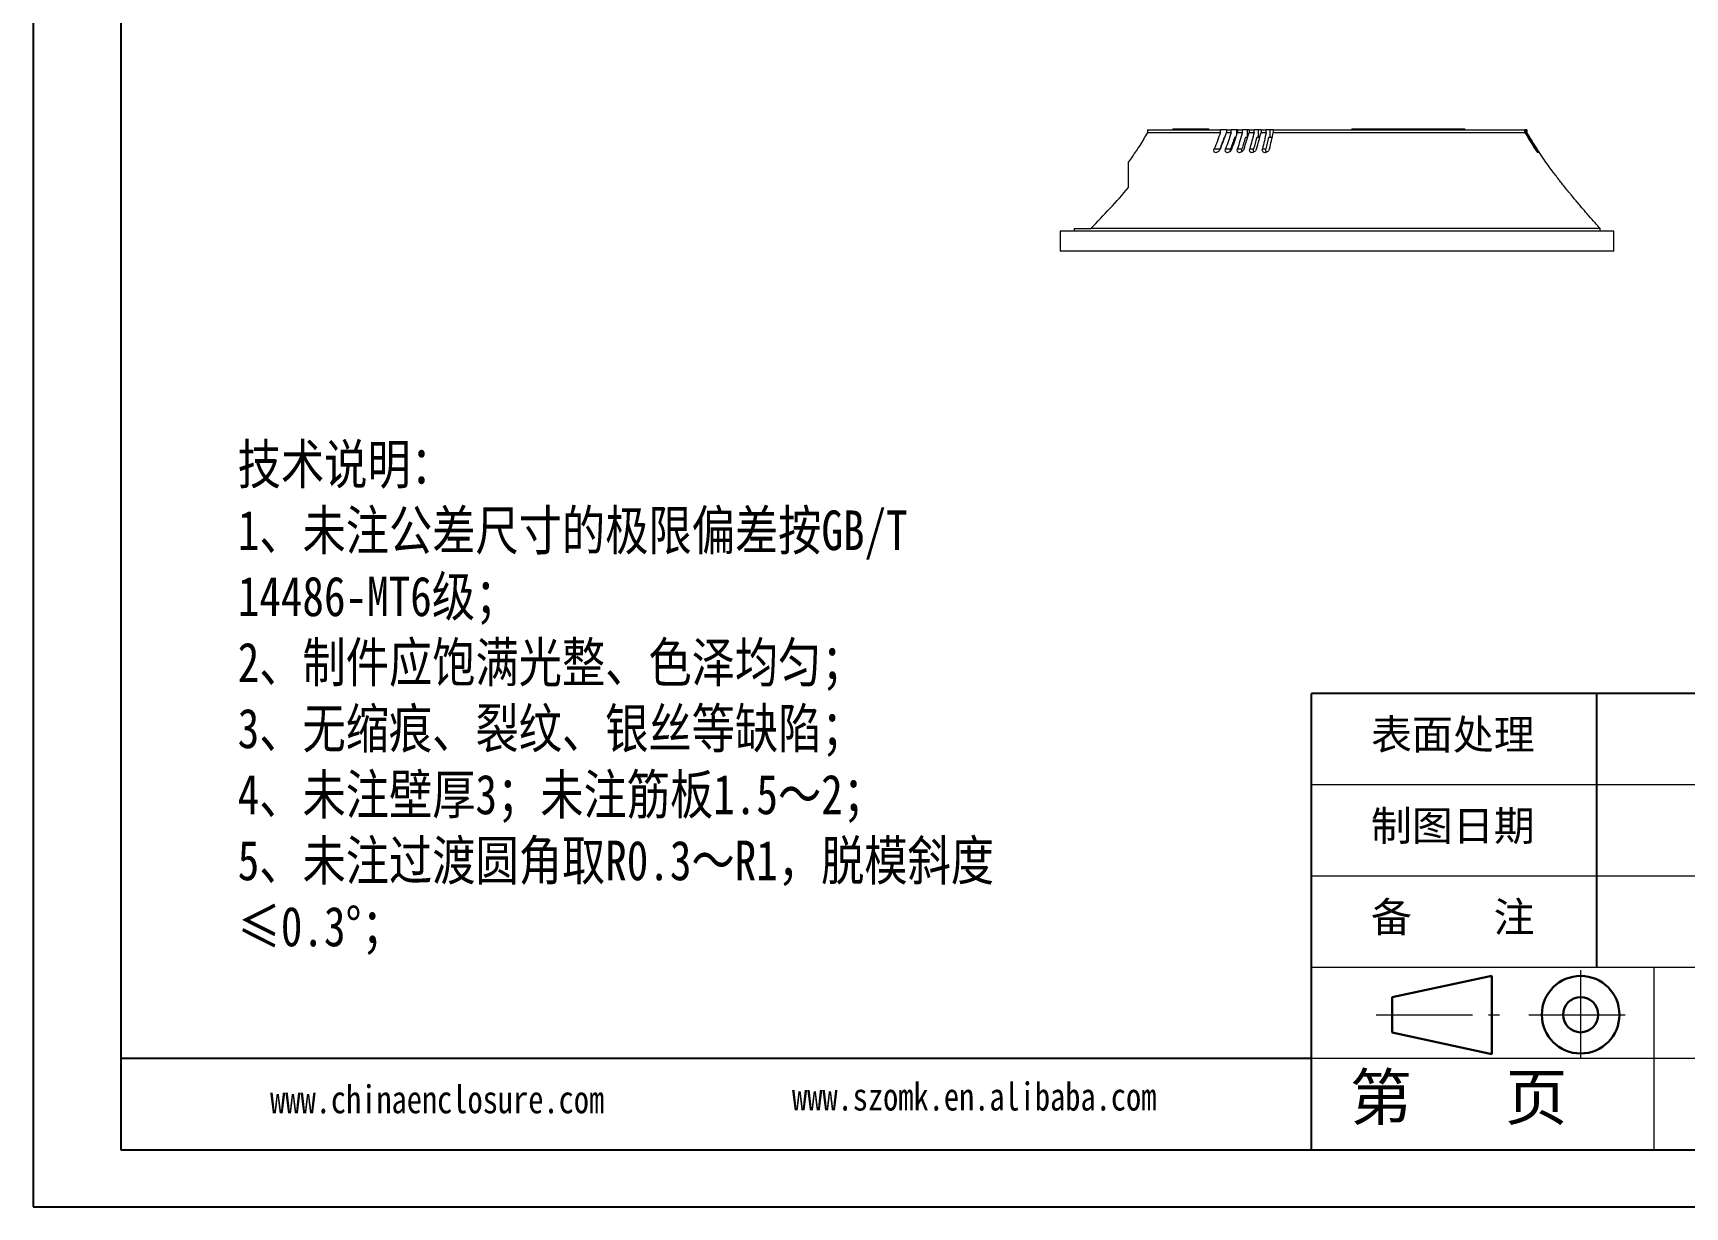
# Model space of a CAD drawing. Header units: inches. Extents: x 1184 to 3641, y 573 to 1047.
# Drawn here: x 1184.2 to 1510.9, y 573 to 805.2 of the extents above; entities that cross this region are included whole.
import ezdxf

# ---------------------------------------------------------------- set-up
doc = ezdxf.new("R2010")
doc.units = ezdxf.units.IN
doc.linetypes.add('CENTER2', pattern=[28.575, 19.05, -3.175, 3.175, -3.175])
doc.layers.add('文字', color=81, linetype='Continuous')
for name, color, linetype, lineweight in [('粗实线', 7, 'Continuous', 30), ('细实线', 3, 'Continuous', 9), ('细点划线', 2, 'CENTER2', 9)]:
    doc.layers.add(name, color=color, linetype=linetype, lineweight=lineweight)
doc.styles.get("Standard").update_dxf_attribs({"font": 'txt', "bigfont": 'gbcbig.shx'})
doc.styles.add('宋体', font='', dxfattribs={"width": 0.8, "height": 3.5})
doc.styles.get('宋体').set_extended_font_data('SimSun')

msp = doc.modelspace()

# ---------------------------------------------------------------- linework, layer by layer
for p, q in [((1184.236, 1047.012), (1184.236, 572.957)), ((1201.584, 1035.725), (1201.584, 584.244)), ((1184.236, 792.427), (1184.236, 572.957)), ((1572.509, 674.54), (1437.065, 674.54)), ((1437.065, 584.244), (1437.065, 674.54)), ((1493.5, 620.362), (1493.5, 674.54)), ((1437.065, 602.303), (1201.584, 602.303)), ((1201.584, 584.244), (1843.398, 584.244)), ((1184.236, 572.957), (1854.685, 572.957)), ((1184.236, 572.957), (1494.629, 572.957))]:
    msp.add_line(p, q)
at = {"color": 7, "linetype": 'Continuous', "lineweight": 15}
for p, q in [((1404.659, 786.069), (1404.659, 785.569)), ((1404.659, 786.069), (1419.089, 786.069)), ((1404.661, 785.569), (1419.089, 785.569)), ((1409.659, 786.269), (1409.659, 786.069)), ((1409.659, 786.269), (1411.44, 786.269)), ((1411.44, 786.269), (1411.44, 786.069)), ((1411.44, 786.269), (1416.789, 786.269)), ((1416.789, 786.069), (1416.789, 786.269)), ((1419.089, 785.569), (1419.089, 786.069)), ((1420.29, 786.069), (1419.089, 786.069)), ((1419.911, 784.569), (1419.8, 784.569)), ((1420.29, 786.069), (1420.29, 785.569)), ((1420.29, 786.069), (1421.207, 786.069)), ((1420.29, 785.569), (1421.207, 785.569)), ((1421.207, 785.569), (1421.207, 786.069)), ((1422.326, 786.069), (1421.207, 786.069)), ((1422.124, 784.569), (1421.853, 784.569)), ((1422.326, 785.155), (1422.326, 786.069)), ((1422.468, 786.069), (1422.326, 786.069)), ((1422.468, 786.069), (1422.468, 785.569)), ((1422.468, 786.069), (1423.428, 786.069)), ((1422.468, 785.569), (1423.428, 785.569)), ((1423.428, 785.569), (1423.428, 786.069)), ((1424.428, 786.069), (1423.428, 786.069)), ((1424.428, 784.569), (1424.005, 784.569)), ((1424.428, 784.569), (1424.428, 786.069)), ((1424.742, 786.069), (1424.428, 786.069)), ((1424.742, 786.069), (1424.742, 785.569)), ((1424.742, 786.069), (1425.739, 786.069)), ((1424.742, 785.569), (1425.739, 785.569)), ((1425.739, 785.569), (1425.739, 786.069)), ((1426.616, 786.069), (1425.739, 786.069)), ((1426.616, 784.569), (1426.246, 784.569)), ((1426.616, 784.569), (1426.616, 786.069)), ((1427.101, 786.069), (1426.616, 786.069)), ((1426.829, 784.569), (1426.616, 784.569)), ((1427.101, 786.069), (1427.101, 785.569)), ((1427.101, 786.069), (1428.131, 786.069)), ((1427.101, 785.569), (1428.131, 785.569)), ((1428.131, 785.569), (1428.131, 786.069)), ((1428.88, 786.069), (1428.131, 786.069)), ((1428.88, 784.569), (1428.564, 784.569)), ((1428.88, 784.569), (1428.88, 786.069)), ((1429.534, 786.069), (1428.88, 786.069)), ((1429.301, 784.569), (1428.88, 784.569)), ((1429.534, 786.069), (1429.534, 785.569)), ((1429.534, 786.069), (1479.297, 786.069)), ((1429.534, 785.569), (1479.297, 785.569)), ((1445.058, 786.269), (1445.058, 786.069)), ((1445.058, 786.269), (1447.286, 786.269)), ((1447.286, 786.269), (1447.286, 786.069)), ((1447.286, 786.269), (1448.531, 786.269)), ((1448.531, 786.269), (1448.531, 786.069)), ((1448.531, 786.269), (1452.124, 786.269)), ((1452.124, 786.269), (1452.124, 786.069)), ((1452.124, 786.269), (1466.707, 786.269)), ((1466.707, 786.269), (1466.707, 786.069)), ((1466.707, 786.269), (1467.38, 786.269)), ((1467.38, 786.069), (1467.38, 786.269)), ((1479.297, 785.569), (1479.297, 786.069)), ((1479.475, 786.069), (1479.297, 786.069)), ((1479.475, 786.069), (1479.475, 785.569)), ((1479.475, 786.069), (1479.569, 786.069)), ((1479.475, 785.569), (1479.569, 785.569)), ((1479.569, 785.569), (1479.569, 786.069)), ((1479.643, 786.069), (1479.569, 786.069)), ((1479.643, 786.069), (1479.643, 785.569)), ((1479.643, 786.069), (1479.659, 786.069)), ((1479.659, 785.569), (1479.659, 786.069)), ((1480.372, 784.381), (1479.845, 785.259)), ((1417.858, 782.319), (1418.957, 782.319)), ((1418.895, 782.04), (1418.957, 782.319)), ((1419.409, 783.246), (1419.409, 783.527)), ((1420.089, 782.319), (1421.087, 782.319)), ((1422.428, 782.319), (1423.32, 782.319)), ((1424.863, 782.319), (1425.645, 782.319)), ((1427.382, 782.319), (1428.051, 782.319)), ((1387.409, 766.069), (1387.409, 762.069)), ((1496.909, 766.069), (1387.409, 766.069)), ((1390.159, 766.569), (1390.159, 766.069)), ((1390.159, 766.569), (1393.467, 766.569)), ((1494.159, 766.569), (1393.467, 766.569)), ((1494.159, 766.069), (1494.159, 766.569)), ((1496.909, 762.069), (1496.909, 766.069)), ((1496.909, 762.069), (1387.409, 762.069))]:
    msp.add_line(p, q, dxfattribs=at)
at = {"color": 8, "linetype": 'Continuous', "lineweight": 15}
for p, q in [((1481.277, 782.319), (1481.457, 782.319)), ((1481.564, 782.319), (1481.639, 782.319))]:
    msp.add_line(p, q, dxfattribs=at)
at = {"color": 7, "linetype": 'Continuous', "lineweight": 15}
for points, knots in [([(1404.659, 785.569), (1404.151, 784.715), (1403.202, 783.118), (1401.92, 781.187), (1401.154, 780.109), (1400.89, 779.737)], [0, 0, 0, 0, 0.4291251, 0.8027912, 1, 1, 1, 1]), ([(1419.058, 782.319), (1419.021, 782.227), (1418.972, 782.139), (1418.85, 781.968), (1418.778, 781.887), (1418.616, 781.745), (1418.525, 781.683), (1418.337, 781.595), (1418.241, 781.57), (1418.066, 781.568), (1417.989, 781.591), (1417.872, 781.676), (1417.831, 781.738), (1417.762, 781.954), (1417.784, 782.136), (1417.858, 782.319)], [0, 0, 0, 0, 0.125, 0.125, 0.25, 0.25, 0.375, 0.375, 0.5, 0.5, 0.625, 0.625, 0.75, 0.75, 1, 1, 1, 1]), ([(1421.349, 782.319), (1421.315, 782.227), (1421.269, 782.139), (1421.151, 781.968), (1421.08, 781.887), (1420.918, 781.745), (1420.827, 781.683), (1420.634, 781.595), (1420.535, 781.57), (1420.352, 781.568), (1420.27, 781.591), (1420.141, 781.676), (1420.095, 781.738), (1420.01, 781.954), (1420.022, 782.136), (1420.089, 782.319)], [0, 0, 0, 0, 0.125, 0.125, 0.25, 0.25, 0.375, 0.375, 0.5, 0.5, 0.625, 0.625, 0.75, 0.75, 1, 1, 1, 1]), ([(1421.061, 781.892), (1421.049, 781.928), (1421.007, 782.052), (1421.054, 782.208), (1421.087, 782.319)], [0, 0, 0, 0, 0.2902148, 1, 1, 1, 1]), ([(1423.742, 782.319), (1423.712, 782.227), (1423.668, 782.139), (1423.555, 781.968), (1423.485, 781.887), (1423.325, 781.745), (1423.233, 781.683), (1423.037, 781.595), (1422.935, 781.57), (1422.744, 781.568), (1422.657, 781.591), (1422.518, 781.676), (1422.466, 781.738), (1422.365, 781.954), (1422.368, 782.136), (1422.428, 782.319)], [0, 0, 0, 0, 0.125, 0.125, 0.25, 0.25, 0.375, 0.375, 0.5, 0.5, 0.625, 0.625, 0.75, 0.75, 1, 1, 1, 1]), ([(1423.353, 781.778), (1423.321, 781.85), (1423.249, 782.01), (1423.295, 782.209), (1423.32, 782.319)], [0, 0, 0, 0, 0.4523402, 1, 1, 1, 1]), ([(1426.224, 782.319), (1426.198, 782.227), (1426.157, 782.139), (1426.049, 781.968), (1425.981, 781.887), (1425.822, 781.745), (1425.731, 781.683), (1425.533, 781.595), (1425.428, 781.57), (1425.231, 781.568), (1425.139, 781.591), (1424.991, 781.676), (1424.933, 781.738), (1424.817, 781.954), (1424.81, 782.136), (1424.863, 782.319)], [0, 0, 0, 0, 0.125, 0.125, 0.25, 0.25, 0.375, 0.375, 0.5, 0.5, 0.625, 0.625, 0.75, 0.75, 1, 1, 1, 1]), ([(1425.76, 781.717), (1425.745, 781.729), (1425.661, 781.798), (1425.596, 782.009), (1425.629, 782.212), (1425.645, 782.319)], [0, 0, 0, 0, 0.09518731, 0.52622641, 1, 1, 1, 1]), ([(1428.784, 782.319), (1428.762, 782.227), (1428.725, 782.139), (1428.621, 781.968), (1428.556, 781.887), (1428.4, 781.745), (1428.308, 781.683), (1428.109, 781.595), (1428.003, 781.57), (1427.8, 781.568), (1427.704, 781.591), (1427.547, 781.676), (1427.485, 781.738), (1427.354, 781.954), (1427.337, 782.136), (1427.382, 782.319)], [0, 0, 0, 0, 0.125, 0.125, 0.25, 0.25, 0.375, 0.375, 0.5, 0.5, 0.625, 0.625, 0.75, 0.75, 1, 1, 1, 1]), ([(1428.256, 781.67), (1428.219, 781.696), (1428.106, 781.779), (1428.014, 782.007), (1428.038, 782.212), (1428.051, 782.319)], [0, 0, 0, 0, 0.1882122, 0.574937, 1, 1, 1, 1]), ([(1494.159, 766.569), (1493.634, 767.156), (1492.675, 768.228), (1491.39, 769.701), (1490.416, 770.837), (1489.715, 771.666), (1489.252, 772.22), (1488.912, 772.629), (1488.624, 772.978), (1488.322, 773.346), (1487.838, 773.939), (1487.214, 774.714), (1486.541, 775.565), (1485.983, 776.283), (1485.458, 776.967), (1484.832, 777.795), (1484.045, 778.861), (1483.104, 780.177), (1482.104, 781.625), (1481.448, 782.651), (1481.134, 783.142)], [0, 0, 0, 0, 0.1121292, 0.2045921, 0.2778682, 0.3248789, 0.358804, 0.3804284, 0.4006067, 0.4231472, 0.4480323, 0.5093371, 0.5645813, 0.6022662, 0.6385399, 0.6870793, 0.7500164, 0.8268844, 0.9171016, 1, 1, 1, 1]), ([(1481.457, 782.319), (1481.516, 782.227), (1481.572, 782.139), (1481.678, 781.968), (1481.726, 781.887), (1481.806, 781.745), (1481.838, 781.683), (1481.875, 781.595), (1481.88, 781.57), (1481.855, 781.568), (1481.826, 781.591), (1481.745, 781.676), (1481.693, 781.738), (1481.524, 781.954), (1481.396, 782.136), (1481.277, 782.319)], [0, 0, 0, 0, 0.125, 0.125, 0.25, 0.25, 0.375, 0.375, 0.5, 0.5, 0.625, 0.625, 0.75, 0.75, 1, 1, 1, 1]), ([(1481.639, 782.319), (1481.699, 782.227), (1481.757, 782.139), (1481.867, 781.968), (1481.919, 781.887), (1482.009, 781.745), (1482.047, 781.683), (1482.098, 781.595), (1482.11, 781.57), (1482.101, 781.568), (1482.079, 781.591), (1482.011, 781.676), (1481.964, 781.738), (1481.808, 781.954), (1481.684, 782.136), (1481.564, 782.319)], [0, 0, 0, 0, 0.125, 0.125, 0.25, 0.25, 0.375, 0.375, 0.5, 0.5, 0.625, 0.625, 0.75, 0.75, 1, 1, 1, 1]), ([(1400.909, 774.652), (1400.909, 775.117), (1400.909, 776.046), (1400.909, 777.269), (1400.909, 778.315), (1400.909, 779.073), (1400.909, 779.532), (1400.909, 779.75), (1400.909, 779.73), (1400.909, 779.723)], [0, 0, 0, 0, 0.1648718, 0.32971176, 0.49710637, 0.66443582, 0.79833462, 0.93221088, 1, 1, 1, 1])]:
    msp.add_open_spline(points, degree=3, knots=knots, dxfattribs=at)
for points in [[(1419.089, 785.569), (1418.699, 784.465), (1418.286, 783.383), (1417.858, 782.319)], [(1419.8, 784.569), (1419.528, 783.809), (1419.247, 783.06), (1418.957, 782.319)], [(1419.058, 782.319), (1419.487, 783.383), (1419.899, 784.465), (1420.29, 785.569)], [(1421.207, 785.569), (1420.853, 784.465), (1420.479, 783.383), (1420.089, 782.319)], [(1421.853, 784.569), (1421.606, 783.809), (1421.351, 783.06), (1421.087, 782.319)], [(1421.349, 782.319), (1421.739, 783.383), (1422.113, 784.465), (1422.468, 785.569)], [(1423.428, 785.569), (1423.111, 784.465), (1422.776, 783.383), (1422.428, 782.319)], [(1424.005, 784.569), (1423.785, 783.809), (1423.556, 783.06), (1423.32, 782.319)], [(1423.742, 782.319), (1424.09, 783.383), (1424.425, 784.465), (1424.742, 785.569)], [(1425.739, 785.569), (1425.462, 784.465), (1425.168, 783.383), (1424.863, 782.319)], [(1426.246, 784.569), (1426.052, 783.809), (1425.852, 783.06), (1425.645, 782.319)], [(1426.224, 782.319), (1426.53, 783.383), (1426.823, 784.465), (1427.101, 785.569)], [(1428.131, 785.569), (1427.894, 784.465), (1427.643, 783.383), (1427.382, 782.319)], [(1428.564, 784.569), (1428.399, 783.809), (1428.227, 783.06), (1428.051, 782.319)], [(1428.784, 782.319), (1429.045, 783.383), (1429.296, 784.465), (1429.534, 785.569)], [(1479.297, 785.569), (1479.925, 784.465), (1480.588, 783.383), (1481.277, 782.319)], [(1481.457, 782.319), (1480.767, 783.383), (1480.103, 784.465), (1479.475, 785.569)], [(1479.569, 785.569), (1480.201, 784.465), (1480.869, 783.383), (1481.564, 782.319)], [(1481.639, 782.319), (1480.944, 783.383), (1480.276, 784.465), (1479.643, 785.569)], [(1479.659, 785.569), (1480.293, 784.465), (1480.962, 783.383), (1481.659, 782.319)], [(1393.467, 766.569), (1396.005, 769.211), (1398.499, 771.893), (1400.909, 774.652)]]:
    msp.add_open_spline(points, degree=3, dxfattribs=at)
at = {"layer": '粗实线', "color": 7}
for p, q in [((1472.757, 618.673), (1453.024, 614.49)), ((1472.757, 618.673), (1472.757, 603.208)), ((1453.024, 614.49), (1453.024, 607.512)), ((1453.024, 607.512), (1472.757, 603.208))]:
    msp.add_line(p, q, dxfattribs=at)
for radius in [7.672, 3.489]:
    msp.add_circle((1490.318, 611.001), radius, dxfattribs=at)
at = {"layer": '细实线', "color": 7}
for p, q in [((1572.509, 656.481), (1437.065, 656.481)), ((1572.509, 638.421), (1437.065, 638.421)), ((1843.398, 620.362), (1437.065, 620.362)), ((1504.787, 620.362), (1504.787, 584.244)), ((1572.509, 602.303), (1437.065, 602.303))]:
    msp.add_line(p, q, dxfattribs=at)
at = {"layer": '细点划线', "color": 7}
for p, q in [((1490.318, 619.832), (1490.318, 602.303)), ((1449.878, 611.001), (1474.268, 611.001)), ((1480.058, 611.001), (1499.886, 611.001))]:
    msp.add_line(p, q, dxfattribs=at)

# ---------------------------------------------------------------- texts
at = {"char_height": 5.93908, "width": 3375.47992, "attachment_point": 1}
for s, insert in [('{\\fSimHei|b0|i0|c134|p49;表面处理}', (1448.843, 669.415)), ('{\\fSimHei|b0|i0|c134|p49;制图日期}', (1448.843, 651.356)), ('{\\fSimHei|b0|i0|c134|p49;备    注}', (1448.843, 633.296))]:
    msp.add_mtext(s, dxfattribs=dict(at, insert=insert))
at = {"layer": '文字', "color": 0, "attachment_point": 1, "style": '宋体'}
for s, insert, char_height, width in [('{\\H1.111x;技术说明：\\P1、未注公差尺寸的极限偏差按GB/T 14486-MT6级；\\P2、制件应饱满光整、色泽均匀；\\P3、无缩痕、裂纹、银丝等缺陷；\\P4、未注壁厚3；未注筋板1.5～2；\\P5、未注过渡圆角取R0.3～R1，脱模斜度≤0.3%%D；}', (1224.714, 723.833), 7.05439, 158.89587), ('www.chinaenclosure.com', (1231.129, 597.018), 5.5181, 96.9477), ('www.szomk.en.alibaba.com', (1334.341, 597.565), 5.5181, 96.9477)]:
    msp.add_mtext(s, dxfattribs=dict(at, insert=insert, char_height=char_height, width=width))
at = {"layer": '细实线', "color": 7, "insert": (1444.663, 599.199), "char_height": 9.02962, "width": 67.72212, "attachment_point": 1}
msp.add_mtext('{\\fSimSun|b0|i0|c134|p54;第   页}', dxfattribs=at)

doc.saveas('drawing.dxf')
